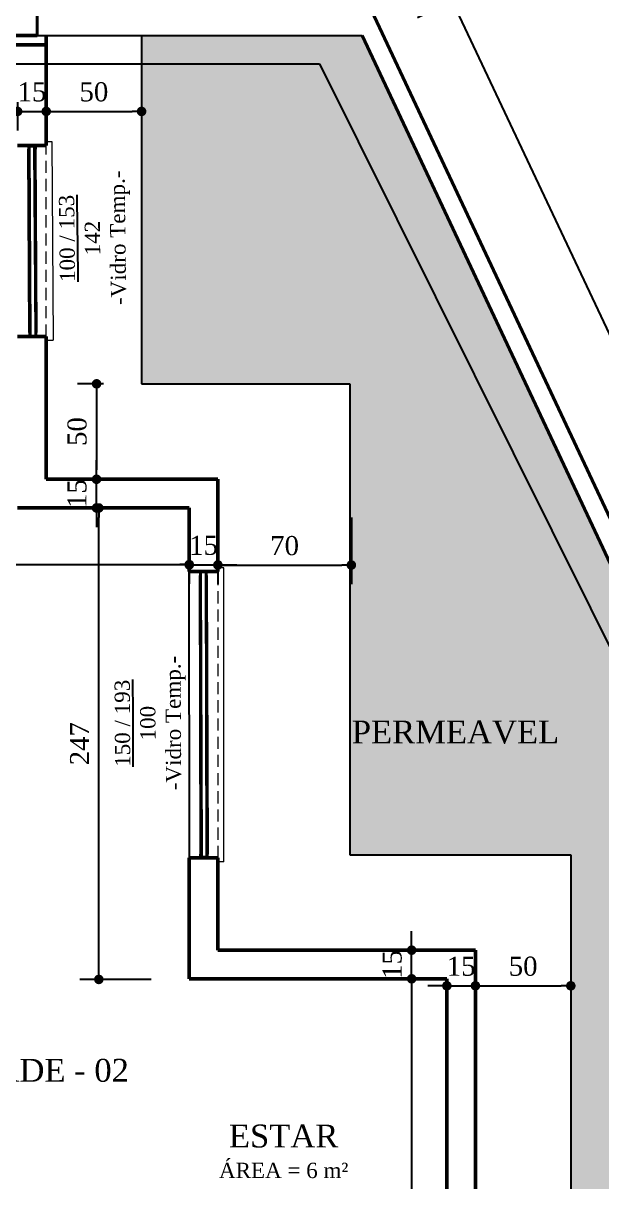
# Model space of a CAD drawing. Header units: centimetres. Extents: x -48696 to 156237, y -5617 to 29024.
# Drawn here: x -44528 to -44224, y 10545 to 11152 of the extents above; entities that cross this region are included whole.
import ezdxf

# ---------------------------------------------------------------- set-up
doc = ezdxf.new("R2010")
doc.units = ezdxf.units.CM
doc.linetypes.add('HIDDEN', pattern=[9.525, 6.35, -3.175])
for name, color, linetype in [('ACESSORIOS', 2, 'Continuous'), ('Hachuria - Moveis', 1, 'Continuous'), ('Piso', 55, 'Continuous'), ('PN010', 1, 'Continuous'), ('Portas-Cotas', 2, 'Continuous')]:
    doc.layers.add(name, color=color, linetype=linetype)
for name, color, linetype, lineweight in [('Hachura', 1, 'Continuous', 9), ('Parede Baixa', 5, 'Continuous', 50), ('Parede Corte', 4, 'Continuous', 40), ('Portas - Janelas', 2, 'Continuous', 20), ('Projeção Janela', 15, 'HIDDEN', 9)]:
    doc.layers.add(name, color=color, linetype=linetype, lineweight=lineweight)
doc.styles.add('Valéria', font='romantic.ttf', dxfattribs={"height": 10})
doc.dimstyles.new('Cota - 50', dxfattribs={"dimtxt": 10, "dimasz": 5, "dimexe": 10, "dimexo": 20, "dimgap": 5, "dimtad": 1, "dimtxsty": 'Valéria', "dimblk": 'DOT', "dimcen": 0, "dimclrd": 12, "dimclre": 12, "dimclrt": 2, "dimazin": 2, "dimtfac": 1, "dimtix": 1, "dimtmove": 0, "dimatfit": 3, "dimldrblk": 'DOT', "dimfxl": 1, "dimarcsym": 0})

# ---------------------------------------------------------------- blocks, each defined once
blk = doc.blocks.new('_Dot')
at = {"color": 0, "linetype": 'ByBlock', "lineweight": -2}
blk.add_line((-0.5, 0), (-1, 0), dxfattribs=at)
at = {"color": 0, "linetype": 'ByBlock', "const_width": 0.5}
blk.add_lwpolyline([(-0.25, 0, 1), (0.25, 0, 1)], format="xyb", close=True, dxfattribs=at)
blk = doc.blocks.new('*D1687')
at = {"color": 12, "lineweight": -2, "transparency": 16777216}
for p, q in [((-44846.74, 12273.86), (-44711.33, 12337.45)), ((-43585.33, 9916.47), (-44718.26, 12328.67)), ((-43709.57, 9852.6), (-43574.16, 9916.2))]:
    blk.add_line(p, q, dxfattribs=at)
at = {"layer": 'Defpoints', "color": 0, "transparency": 16777216}
for p in [(-44720.39, 12333.2), (-44864.85, 12265.35), (-43727.67, 9844.1)]:
    blk.add_point(p, dxfattribs=at)
at = {"color": 12, "lineweight": -2, "transparency": 16777216, "xscale": 5, "yscale": 5, "zscale": 5}
for p, rotation in [((-44720.39, 12333.2), 115.1577922411707), ((-43583.21, 9911.95), 295.1577922411707)]:
    blk.add_blockref('_Dot', p, dxfattribs=dict(at, rotation=rotation))
at = {"color": 2, "transparency": 16777216, "insert": (-44142.57, 11126.91), "char_height": 10, "attachment_point": 5, "rotation": 295.15779, "style": 'Valéria'}
blk.add_mtext('2675', dxfattribs=at)
blk = doc.blocks.new('*D1709')
at = {"color": 12, "lineweight": -2, "transparency": 16777216}
for p, q in [((-44321.03, 11155.24), (-44311.99, 11159.51)), ((-44300.81, 11159.26), (-43695.6, 9876.9)), ((-43711.56, 9863.84), (-43702.51, 9868.11))]:
    blk.add_line(p, q, dxfattribs=at)
at = {"layer": 'Defpoints', "color": 0, "transparency": 16777216}
for p in [(-44302.94, 11163.78), (-43693.47, 9872.37), (-43693.47, 9872.37)]:
    blk.add_point(p, dxfattribs=at)
at = {"color": 12, "lineweight": -2, "transparency": 16777216, "xscale": 5, "yscale": 5, "zscale": 5}
for p, rotation in [((-44302.94, 11163.78), 115.2647069075102), ((-43693.47, 9872.37), 295.2647069075102)]:
    blk.add_blockref('_Dot', p, dxfattribs=dict(at, rotation=rotation))
at = {"color": 2, "transparency": 16777216, "insert": (-43989.07, 10522.39), "char_height": 10, "attachment_point": 5, "rotation": 295.26471, "style": 'Valéria'}
blk.add_mtext('1428', dxfattribs=at)
blk = doc.blocks.new('*D1693')
at = {"color": 12, "lineweight": -2, "transparency": 16777216}
for p, q in [((-44671.8, 10878.25), (-44671.8, 10858.59)), ((-44440.8, 10878.25), (-44440.8, 10858.59)), ((-44666.8, 10868.59), (-44445.8, 10868.59))]:
    blk.add_line(p, q, dxfattribs=at)
at = {"layer": 'Defpoints', "color": 0, "transparency": 16777216}
for p in [(-44671.8, 10898.25), (-44440.8, 10898.25), (-44440.8, 10868.59)]:
    blk.add_point(p, dxfattribs=at)
at = {"color": 12, "lineweight": -2, "transparency": 16777216, "xscale": 5, "yscale": 5, "zscale": 5, "rotation": 180}
blk.add_blockref('_Dot', (-44671.8, 10868.59), dxfattribs=at)
at = {"color": 12, "lineweight": -2, "transparency": 16777216, "xscale": 5, "yscale": 5, "zscale": 5}
blk.add_blockref('_Dot', (-44440.8, 10868.59), dxfattribs=at)
at = {"color": 2, "transparency": 16777216, "insert": (-44556.3, 10878.69), "char_height": 10, "attachment_point": 5, "style": 'Valéria'}
blk.add_mtext('231', dxfattribs=at)
blk = doc.blocks.new('*D1694')
at = {"color": 12, "lineweight": -2, "transparency": 16777216}
for p, q in [((-44460.8, 10898.25), (-44498.22, 10898.25)), ((-44488.22, 10656.25), (-44488.22, 10893.25)), ((-44460.8, 10651.25), (-44498.22, 10651.25))]:
    blk.add_line(p, q, dxfattribs=at)
at = {"layer": 'Defpoints', "color": 0, "transparency": 16777216}
for p in [(-44488.22, 10898.25), (-44440.8, 10898.25), (-44440.8, 10651.25)]:
    blk.add_point(p, dxfattribs=at)
at = {"color": 12, "lineweight": -2, "transparency": 16777216, "xscale": 5, "yscale": 5, "zscale": 5}
for p, rotation in [((-44488.22, 10898.25), 90), ((-44488.22, 10651.25), 270)]:
    blk.add_blockref('_Dot', p, dxfattribs=dict(at, rotation=rotation))
at = {"color": 2, "transparency": 16777216, "insert": (-44498.32, 10774.75), "char_height": 10, "attachment_point": 5, "rotation": 90, "style": 'Valéria'}
blk.add_mtext('247', dxfattribs=at)
blk = doc.blocks.new('*D1695')
at = {"color": 12, "lineweight": -2, "transparency": 16777216}
for p, q in [((-44325.72, 10651.58), (-44334.18, 10651.58)), ((-44324.18, 10646.58), (-44324.18, 10412.58)), ((-44325.72, 10407.58), (-44334.18, 10407.58))]:
    blk.add_line(p, q, dxfattribs=at)
at = {"layer": 'Defpoints', "color": 0, "transparency": 16777216}
for p in [(-44305.72, 10651.58), (-44324.18, 10407.58), (-44305.72, 10407.58)]:
    blk.add_point(p, dxfattribs=at)
at = {"color": 12, "lineweight": -2, "transparency": 16777216, "xscale": 5, "yscale": 5, "zscale": 5}
for p, rotation in [((-44324.18, 10651.58), 90), ((-44324.18, 10407.58), 270)]:
    blk.add_blockref('_Dot', p, dxfattribs=dict(at, rotation=rotation))
at = {"color": 2, "transparency": 16777216, "insert": (-44334.18, 10529.58), "char_height": 10, "attachment_point": 5, "rotation": 90, "style": 'Valéria'}
blk.add_mtext('244', dxfattribs=at)
blk = doc.blocks.new('*D1793')
at = {"color": 12, "lineweight": -2, "transparency": 16777216}
for p, q in [((-44440.8, 10878.25), (-44440.8, 10858.42)), ((-44425.8, 10878.25), (-44425.8, 10858.42)), ((-44445.8, 10868.42), (-44450.8, 10868.42)), ((-44440.8, 10868.42), (-44425.8, 10868.42)), ((-44420.8, 10868.42), (-44415.8, 10868.42))]:
    blk.add_line(p, q, dxfattribs=at)
at = {"layer": 'Defpoints', "color": 0, "transparency": 16777216}
for p in [(-44440.8, 10898.25), (-44425.8, 10898.25), (-44425.8, 10868.42)]:
    blk.add_point(p, dxfattribs=at)
at = {"color": 12, "lineweight": -2, "transparency": 16777216, "xscale": 5, "yscale": 5, "zscale": 5}
blk.add_blockref('_Dot', (-44440.8, 10868.42), dxfattribs=at)
at = {"color": 12, "lineweight": -2, "transparency": 16777216, "xscale": 5, "yscale": 5, "zscale": 5, "rotation": 180}
blk.add_blockref('_Dot', (-44425.8, 10868.42), dxfattribs=at)
at = {"color": 2, "transparency": 16777216, "insert": (-44433.3, 10878.61), "char_height": 10, "attachment_point": 5, "style": 'Valéria'}
blk.add_mtext('15', dxfattribs=at)
blk = doc.blocks.new('*D1794')
at = {"color": 12, "lineweight": -2, "transparency": 16777216}
for p, q in [((-44530.8, 11110.8), (-44530.8, 11095.98)), ((-44515.8, 11110.8), (-44515.8, 11095.98)), ((-44535.8, 11105.98), (-44540.8, 11105.98)), ((-44530.8, 11105.98), (-44515.8, 11105.98)), ((-44510.8, 11105.98), (-44505.8, 11105.98))]:
    blk.add_line(p, q, dxfattribs=at)
at = {"layer": 'Defpoints', "color": 0, "transparency": 16777216}
for p in [(-44530.8, 11130.8), (-44515.8, 11130.8), (-44515.8, 11105.98)]:
    blk.add_point(p, dxfattribs=at)
at = {"color": 12, "lineweight": -2, "transparency": 16777216, "xscale": 5, "yscale": 5, "zscale": 5}
blk.add_blockref('_Dot', (-44530.8, 11105.98), dxfattribs=at)
at = {"color": 12, "lineweight": -2, "transparency": 16777216, "xscale": 5, "yscale": 5, "zscale": 5, "rotation": 180}
blk.add_blockref('_Dot', (-44515.8, 11105.98), dxfattribs=at)
at = {"color": 2, "transparency": 16777216, "insert": (-44523.3, 11116.17), "char_height": 10, "attachment_point": 5, "style": 'Valéria'}
blk.add_mtext('15', dxfattribs=at)
blk = doc.blocks.new('*D1801')
at = {"color": 12, "lineweight": -2, "transparency": 16777216}
for p, q in [((-44290.72, 10646.58), (-44290.72, 10637.91)), ((-44285.72, 10647.91), (-44245.72, 10647.91)), ((-44240.72, 10646.58), (-44240.72, 10637.91))]:
    blk.add_line(p, q, dxfattribs=at)
at = {"layer": 'Defpoints', "color": 0, "transparency": 16777216}
for p in [(-44290.72, 10666.58), (-44240.72, 10666.58), (-44240.72, 10647.91)]:
    blk.add_point(p, dxfattribs=at)
at = {"color": 12, "lineweight": -2, "transparency": 16777216, "xscale": 5, "yscale": 5, "zscale": 5, "rotation": 180}
blk.add_blockref('_Dot', (-44290.72, 10647.91), dxfattribs=at)
at = {"color": 12, "lineweight": -2, "transparency": 16777216, "xscale": 5, "yscale": 5, "zscale": 5}
blk.add_blockref('_Dot', (-44240.72, 10647.91), dxfattribs=at)
at = {"color": 2, "transparency": 16777216, "insert": (-44265.72, 10658.11), "char_height": 10, "attachment_point": 5, "style": 'Valéria'}
blk.add_mtext('50', dxfattribs=at)
blk = doc.blocks.new('*D1802')
at = {"color": 12, "lineweight": -2, "transparency": 16777216}
for p, q in [((-44310.72, 10647.91), (-44315.72, 10647.91)), ((-44305.72, 10647.91), (-44290.72, 10647.91)), ((-44285.72, 10647.91), (-44280.72, 10647.91)), ((-44305.72, 10631.58), (-44305.72, 10637.91)), ((-44290.72, 10631.58), (-44290.72, 10637.91))]:
    blk.add_line(p, q, dxfattribs=at)
at = {"layer": 'Defpoints', "color": 0, "transparency": 16777216}
for p in [(-44305.72, 10651.58), (-44290.72, 10651.58), (-44290.72, 10647.91)]:
    blk.add_point(p, dxfattribs=at)
at = {"color": 12, "lineweight": -2, "transparency": 16777216, "xscale": 5, "yscale": 5, "zscale": 5}
blk.add_blockref('_Dot', (-44305.72, 10647.91), dxfattribs=at)
at = {"color": 12, "lineweight": -2, "transparency": 16777216, "xscale": 5, "yscale": 5, "zscale": 5, "rotation": 180}
blk.add_blockref('_Dot', (-44290.72, 10647.91), dxfattribs=at)
at = {"color": 2, "transparency": 16777216, "insert": (-44298.22, 10658.11), "char_height": 10, "attachment_point": 5, "style": 'Valéria'}
blk.add_mtext('15', dxfattribs=at)
blk = doc.blocks.new('*D1803')
at = {"color": 12, "lineweight": -2, "transparency": 16777216}
for p, q in [((-44324.18, 10671.58), (-44324.18, 10676.58)), ((-44325.72, 10666.58), (-44334.18, 10666.58)), ((-44324.18, 10651.58), (-44324.18, 10666.58)), ((-44325.72, 10651.58), (-44334.18, 10651.58)), ((-44324.18, 10646.58), (-44324.18, 10641.58))]:
    blk.add_line(p, q, dxfattribs=at)
at = {"layer": 'Defpoints', "color": 0, "transparency": 16777216}
for p in [(-44324.18, 10666.58), (-44305.72, 10666.58), (-44305.72, 10651.58)]:
    blk.add_point(p, dxfattribs=at)
at = {"color": 12, "lineweight": -2, "transparency": 16777216, "xscale": 5, "yscale": 5, "zscale": 5}
for p, rotation in [((-44324.18, 10666.58), 270), ((-44324.18, 10651.58), 90)]:
    blk.add_blockref('_Dot', p, dxfattribs=dict(at, rotation=rotation))
at = {"color": 2, "transparency": 16777216, "insert": (-44334.37, 10659.08), "char_height": 10, "attachment_point": 5, "rotation": 90, "style": 'Valéria'}
blk.add_mtext('15', dxfattribs=at)
blk = doc.blocks.new('*D1804')
at = {"color": 12, "lineweight": -2, "transparency": 16777216}
for p, q in [((-44425.8, 10893.25), (-44425.8, 10858.34)), ((-44355.8, 10893.25), (-44355.8, 10858.34)), ((-44420.8, 10868.34), (-44360.8, 10868.34))]:
    blk.add_line(p, q, dxfattribs=at)
at = {"layer": 'Defpoints', "color": 0, "transparency": 16777216}
for p in [(-44425.8, 10913.25), (-44355.8, 10913.25), (-44355.8, 10868.34)]:
    blk.add_point(p, dxfattribs=at)
at = {"color": 12, "lineweight": -2, "transparency": 16777216, "xscale": 5, "yscale": 5, "zscale": 5, "rotation": 180}
blk.add_blockref('_Dot', (-44425.8, 10868.34), dxfattribs=at)
at = {"color": 12, "lineweight": -2, "transparency": 16777216, "xscale": 5, "yscale": 5, "zscale": 5}
blk.add_blockref('_Dot', (-44355.8, 10868.34), dxfattribs=at)
at = {"color": 2, "transparency": 16777216, "insert": (-44390.8, 10878.45), "char_height": 10, "attachment_point": 5, "style": 'Valéria'}
blk.add_mtext('70', dxfattribs=at)
blk = doc.blocks.new('*D1805')
at = {"color": 12, "lineweight": -2, "transparency": 16777216}
for p, q in [((-44489.47, 10918.25), (-44489.47, 10923.25)), ((-44460.8, 10913.25), (-44499.47, 10913.25)), ((-44489.47, 10898.25), (-44489.47, 10913.25)), ((-44460.8, 10898.25), (-44499.47, 10898.25)), ((-44489.47, 10893.25), (-44489.47, 10888.25))]:
    blk.add_line(p, q, dxfattribs=at)
at = {"layer": 'Defpoints', "color": 0, "transparency": 16777216}
for p in [(-44489.47, 10913.25), (-44440.8, 10913.25), (-44440.8, 10898.25)]:
    blk.add_point(p, dxfattribs=at)
at = {"color": 12, "lineweight": -2, "transparency": 16777216, "xscale": 5, "yscale": 5, "zscale": 5}
for p, rotation in [((-44489.47, 10913.25), 270), ((-44489.47, 10898.25), 90)]:
    blk.add_blockref('_Dot', p, dxfattribs=dict(at, rotation=rotation))
at = {"color": 2, "transparency": 16777216, "insert": (-44499.66, 10905.75), "char_height": 10, "attachment_point": 5, "rotation": 90, "style": 'Valéria'}
blk.add_mtext('15', dxfattribs=at)
blk = doc.blocks.new('*D1806')
at = {"color": 12, "lineweight": -2, "transparency": 16777216}
for p, q in [((-44485.8, 10963.26), (-44499.4, 10963.26)), ((-44489.4, 10958.26), (-44489.4, 10918.26)), ((-44485.81, 10913.26), (-44499.4, 10913.26))]:
    blk.add_line(p, q, dxfattribs=at)
at = {"layer": 'Defpoints', "color": 0, "transparency": 16777216}
for p in [(-44465.8, 10963.26), (-44489.4, 10913.26), (-44465.81, 10913.26)]:
    blk.add_point(p, dxfattribs=at)
at = {"color": 12, "lineweight": -2, "transparency": 16777216, "xscale": 5, "yscale": 5, "zscale": 5}
for p, rotation in [((-44489.4, 10963.26), 90), ((-44489.4, 10913.26), 270)]:
    blk.add_blockref('_Dot', p, dxfattribs=dict(at, rotation=rotation))
at = {"color": 2, "transparency": 16777216, "insert": (-44499.59, 10938.26), "char_height": 10, "attachment_point": 5, "rotation": 90, "style": 'Valéria'}
blk.add_mtext('50', dxfattribs=at)
blk = doc.blocks.new('*D1807')
at = {"color": 12, "lineweight": -2, "transparency": 16777216}
for p, q in [((-44515.8, 11125.8), (-44515.8, 11095.98)), ((-44465.8, 11125.8), (-44465.8, 11095.98)), ((-44510.8, 11105.98), (-44470.8, 11105.98))]:
    blk.add_line(p, q, dxfattribs=at)
at = {"layer": 'Defpoints', "color": 0, "transparency": 16777216}
for p in [(-44515.8, 11145.8), (-44465.8, 11145.8), (-44465.8, 11105.98)]:
    blk.add_point(p, dxfattribs=at)
at = {"color": 12, "lineweight": -2, "transparency": 16777216, "xscale": 5, "yscale": 5, "zscale": 5, "rotation": 180}
blk.add_blockref('_Dot', (-44515.8, 11105.98), dxfattribs=at)
at = {"color": 12, "lineweight": -2, "transparency": 16777216, "xscale": 5, "yscale": 5, "zscale": 5}
blk.add_blockref('_Dot', (-44465.8, 11105.98), dxfattribs=at)
at = {"color": 2, "transparency": 16777216, "insert": (-44490.8, 11116.17), "char_height": 10, "attachment_point": 5, "style": 'Valéria'}
blk.add_mtext('50', dxfattribs=at)

msp = doc.modelspace()

# ---------------------------------------------------------------- hatches: boundary and pattern name
h = msp.add_hatch()
h.set_pattern_fill('GRASS2', color=74, scale=15, pattern_type=2)
h.set_pattern_definition([(360, (-29082.517, -1474.616), (15, 15), [2.25, -0.45, 0.6, -0.45, 2.25, -9]), (360, (-29083.267, -1474.166), (15, 15), [1.5, -1.125, 2.25, -1.125, 1.5, -7.5]), (360, (-29078.017, -1468.166), (15, 15), [1.875, -0.75, 1.875, -10.5]), (360, (-29085.517, -1465.166), (15, 15), [0.75, -1.5, 0.75, -12]), (90, (-29084.017, -1465.166), (-15, 15), [1.35, -13.65]), (90, (-29079.517, -1474.166), (-15, 15), [1.5, -13.5]), (90, (-29075.767, -1468.166), (-15, 15), [1.5, -13.5]), (45, (-29077.567, -1474.316), (9e-15, 15), [1.5, -19.713203]), (135, (-29081.467, -1474.316), (-15, 9e-15), [1.5, -19.713203]), (63.43495, (-29078.0166, -1474.241), (8e-10, 15), [1.5, -32.04102]), (75.963757, (-29078.7666, -1474.166), (5e-10, 15), [1.5, -60.346584]), (75.963757, (-29075.0166, -1468.166), (5e-10, 15), [1.2, -60.646584]), (75.963757, (-29083.7166, -1465.166), (5e-10, 15), [1.05, -60.796584]), (104.036243, (-29080.2666, -1474.166), (-5e-10, 15), [1.5, -60.346584]), (104.036243, (-29076.5166, -1468.166), (-5e-10, 15), [1.2, -60.646584]), (104.036243, (-29084.3166, -1465.166), (-5e-10, 15), [1.05, -60.796584]), (116.56505, (-29081.0166, -1474.241), (-6e-09, 15), [1.5, -32.041002])])
h.paths.add_polyline_path([(-44561.02825, 9861.42923), (-44947.02914, 9861.42923), (-44947.02914, 10111.32931), (-44561.02825, 10111.32931)])
h.paths.add_polyline_path([(-44442.029, 10111.42206), (-44461.02825, 10111.42206), (-44461.02825, 9861.42923), (-44442.029, 9861.42923)])
h.paths.add_polyline_path([(-44292.99305, 9875.69412), (-44319.55684, 9873.77478), (-44342.50902, 9875.13826), (-44342.50902, 9866.53204), (-44292.99305, 9866.53204)])
h.paths.add_polyline_path([(-44406.14508, 9932.83423), (-44442.029, 9932.83423), (-44442.029, 9922.44226), (-44406.14508, 9922.44226)])
h.paths.add_polyline_path([(-44408.73613, 9992.44226), (-44441.88842, 9992.44226), (-44441.88842, 10002.44226), (-44408.73613, 10002.44226)])
h.paths.add_polyline_path([(-44408.96729, 10062.44226), (-44441.88842, 10062.44226), (-44441.88842, 10072.44226), (-44408.96729, 10072.44226)])
h.paths.add_polyline_path([(-44408.91825, 10132.44226), (-44441.88842, 10132.44226), (-44441.88842, 10142.44226), (-44408.91825, 10142.44226)])
h.paths.add_polyline_path([(-44408.77019, 10202.44226), (-44441.88842, 10202.44226), (-44441.88842, 10212.44226), (-44408.77019, 10212.44226)])
h.paths.add_polyline_path([(-44407.45222, 10272.44226), (-44441.88842, 10272.44226), (-44441.88842, 10282.44226), (-44407.45222, 10282.44226)])
h.paths.add_polyline_path([(-44441.88842, 10352.44226), (-44441.88842, 10342.44226), (-44375.22612, 10342.44226), (-44374.88837, 10344.73843), (-44369.92667, 10346.84043), (-44369.86569, 10342.44226), (-44358.73525, 10342.59657), (-44344.94371, 10344.78395), (-44331.13635, 10346.20059), (-44317.79425, 10346.4544), (-44307.19596, 10345.88455), (-44292.09681, 10344.93352), (-44286.30499, 10344.11084), (-44277.70956, 10342.33933), (-44266.21043, 10342.33933), (-44265.66204, 10346.06838), (-44261.39333, 10344.83361), (-44260.73284, 10342.33933), (-44114.31257, 10342.33933), (-44112.3884, 10343.1545), (-44112.3884, 10342.33933), (-44091.33799, 10342.33933), (-44091.02293, 10340.4838), (-44072.14285, 10343.15082), (-44059.57901, 10343.15082), (-44033.66888, 10341.07865), (-44033.66888, 10342.71246), (-43972.89678, 10342.71246), (-44350.05574, 11145.75107), (-44465.79851, 11145.75107), (-44465.79851, 10963.26115), (-44356.57546, 10963.22939), (-44356.57546, 10716.57596), (-44240.7242, 10716.57596), (-44240.7242, 10352.44226)])
h.paths.add_polyline_path([(-44228.63346, 10272.44226), (-44149.68169, 10272.44226), (-44149.68169, 10282.33933), (-44228.63346, 10282.33933)])
h.paths.add_polyline_path([(-44228.33442, 10212.44226), (-44151.151, 10212.44226), (-44151.151, 10203.63678), (-44228.33442, 10203.63678)])
h.paths.add_polyline_path([(-44228.31053, 10143.63678), (-44151.37661, 10143.63678), (-44151.37661, 10133.55826), (-44228.31053, 10133.55826)])
h.paths.add_polyline_path([(-44228.35947, 10073.55826), (-44151.42655, 10073.55826), (-44151.42655, 10062.27963), (-44228.35947, 10062.27963)])
h.paths.add_polyline_path([(-44228.90466, 10002.27963), (-44151.21136, 10002.27963), (-44151.21136, 9992.44226), (-44228.90466, 9992.44226)])
h.paths.add_polyline_path([(-44231.82899, 9932.47908), (-44149.5822, 9932.47908), (-44149.5822, 9923.19448), (-44231.82899, 9923.19448)])
h.paths.add_polyline_path([(-44034.12544, 9872.25292), (-44062.00553, 9869.47491), (-44092.99305, 9873.21986), (-44092.99305, 9866.53204), (-44034.12544, 9866.53204)])
h.paths.add_polyline_path([(-43933.66888, 10259.18928), (-43933.58712, 9861.53768), (-43746.94782, 9861.62689)])
h.paths.add_polyline_path([(-43933.66888, 9931.62689), (-43972.87419, 9931.62689), (-43972.87419, 9921.62689), (-43933.66888, 9921.62689)])
h.paths.add_polyline_path([(-43933.66888, 10001.62689), (-43971.43505, 10001.62689), (-43971.43505, 9991.62689), (-43933.66888, 9991.62689)])
h.paths.add_polyline_path([(-43933.66888, 10071.62689), (-43970.82696, 10071.62689), (-43970.82696, 10061.62689), (-43933.66888, 10061.62689)])
h.paths.add_polyline_path([(-43933.66888, 10141.62689), (-43970.77807, 10141.62689), (-43970.77807, 10131.62689), (-43933.66888, 10131.62689)])
h.paths.add_polyline_path([(-43933.66888, 10211.62689), (-43970.77002, 10211.62689), (-43970.77002, 10201.62689), (-43933.66888, 10201.62689)])
h.paths.add_polyline_path([(-43944.71689, 10282.71246), (-43971.52371, 10282.71246), (-43971.52371, 10271.62689), (-43944.71689, 10271.62689)])

# ---------------------------------------------------------------- linework, layer by layer
at = {"color": 4}
msp.add_line((-44520.4958, 11145.80063), (-44350.05574, 11145.75107), dxfattribs=at)
for p, q in [((-44465.79851, 11145.78473), (-44465.79851, 10963.26115)), ((-44956.43446, 11130.92449), (-44372.56003, 11130.92449)), ((-44372.56003, 11130.92449), (-43731.0628, 9843.15053)), ((-44465.79851, 10963.26115), (-44356.57546, 10963.22939)), ((-44356.57546, 10963.22939), (-44356.57546, 10716.57596)), ((-44356.57546, 10716.57596), (-44240.7242, 10716.57596)), ((-44240.7242, 10716.57596), (-44240.7242, 10352.44226))]:
    msp.add_line(p, q)
at = {"layer": 'ACESSORIOS'}
msp.add_line((-44440.60306, 10714.92364), (-44440.79852, 10864.91935), dxfattribs=at)
at = {"layer": 'Hachura'}
for p, q in [((-44523.66915, 10988.62264), (-44524.30785, 11087.62058)), ((-44521.66919, 10988.63554), (-44522.30789, 11087.63348)), ((-44524.6658, 10988.1003), (-44524.6788, 10990.11615)), ((-44524.16914, 10988.61941), (-44524.17881, 10990.11938)), ((-44524.16914, 10988.61941), (-44521.1692, 10988.63876)), ((-44521.1692, 10988.63876), (-44521.17888, 10990.13873)), ((-44520.66581, 10988.11484), (-44520.67889, 10990.14196)), ((-44435.51932, 10864.91781), (-44435.51369, 10862.89066)), ((-44431.5193, 10864.91764), (-44431.51371, 10862.90176)), ((-44432.01787, 10864.40037), (-44435.01786, 10864.39204)), ((-44435.01786, 10864.39204), (-44435.0137, 10862.89205)), ((-44434.51786, 10864.393), (-44434.10442, 10715.39569)), ((-44432.51787, 10864.39855), (-44432.10442, 10715.40124)), ((-44432.01787, 10864.40037), (-44432.01371, 10862.90037))]:
    msp.add_line(p, q, dxfattribs=at)
at = {"layer": 'Hachuria - Moveis'}
for p, q in [((-44525.31095, 11088.09862), (-44525.29815, 11086.11416)), ((-44524.80784, 11087.61735), (-44521.8079, 11087.6367)), ((-44524.80784, 11087.61735), (-44524.79816, 11086.11738)), ((-44521.8079, 11087.6367), (-44521.79822, 11086.13674)), ((-44521.31096, 11088.11315), (-44521.29823, 11086.13996)), ((-44435.1031, 10714.91969), (-44435.10858, 10716.89291)), ((-44434.60442, 10715.3943), (-44434.60858, 10716.8943)), ((-44431.60443, 10715.40263), (-44434.60442, 10715.3943)), ((-44431.60443, 10715.40263), (-44431.60859, 10716.90262)), ((-44431.10308, 10714.91951), (-44431.10859, 10716.90401))]:
    msp.add_line(p, q, dxfattribs=at)
at = {"layer": 'Parede Baixa'}
for p, q in [((-45738.53845, 11146.15297), (-44520.4958, 11145.79878)), ((-45738.53845, 11141.15297), (-44515.79851, 11140.79742)), ((-44530.81094, 11088.07863), (-44515.79851, 11088.07426)), ((-44530.84001, 10988.07863), (-44515.79851, 10988.07426)), ((-44515.79851, 10913.27569), (-44425.79851, 10913.24952)), ((-44425.79851, 10913.25388), (-44425.79851, 10864.91492)), ((-44530.79851, 10898.28005), (-44440.79851, 10898.25388)), ((-44440.79851, 10898.25388), (-44440.79851, 10864.91492)), ((-44425.5589, 10864.91492), (-44440.79852, 10864.91935)), ((-44440.79851, 10714.91492), (-44440.79851, 10651.57596)), ((-44425.60306, 10714.91928), (-44440.60306, 10714.92364)), ((-44425.79851, 10714.91492), (-44425.79851, 10666.57596)), ((-44425.79851, 10666.57596), (-44290.7242, 10666.57596)), ((-44290.7242, 10666.57596), (-44290.7242, 10367.44226)), ((-44440.79851, 10651.57596), (-44305.7242, 10651.57596)), ((-44305.7242, 10651.57596), (-44305.7242, 10377.44226))]:
    msp.add_line(p, q, dxfattribs=at)
at = {"layer": 'Parede Baixa', "color": 5}
for p, q in [((-44515.79851, 11145.79927), (-44515.79851, 11088.07426)), ((-44515.79851, 10988.07426), (-44515.79851, 10913.27569))]:
    msp.add_line(p, q, dxfattribs=at)
at = {"layer": 'Parede Corte'}
for p, q in [((-43722.5263, 9833.15229), (-44526.89781, 11545.80251)), ((-44520.4958, 11155.80063), (-44520.4958, 11145.79878)), ((-43738.26943, 9843.14905), (-44350.05574, 11145.75107))]:
    msp.add_line(p, q, dxfattribs=at)
at = {"layer": 'Piso'}
for p, q in [((-44524.6788, 10990.11615), (-44525.29815, 11086.11416)), ((-44524.17881, 10990.11938), (-44524.79816, 11086.11738)), ((-44521.17888, 10990.13873), (-44521.79822, 11086.13674)), ((-44520.67889, 10990.14196), (-44521.29823, 11086.13996)), ((-44435.51369, 10862.89066), (-44435.10858, 10716.89291)), ((-44435.0137, 10862.89205), (-44434.60858, 10716.8943)), ((-44432.01371, 10862.90037), (-44431.60859, 10716.90262)), ((-44431.51371, 10862.90037), (-44431.10859, 10716.90401))]:
    msp.add_line(p, q, dxfattribs=at)
at = {"layer": 'PN010'}
for p, q in [((-44435.51369, 10862.89066), (-44435.0137, 10862.89205)), ((-44432.01371, 10862.90037), (-44431.51371, 10862.90037))]:
    msp.add_line(p, q, dxfattribs=at)
at = {"layer": 'Portas - Janelas'}
for p, q in [((-44515.80971, 11090.17545), (-44512.82421, 11090.19472)), ((-44512.82421, 11090.19472), (-44512.15326, 10986.19688)), ((-44515.87037, 10986.1729), (-44512.15326, 10986.19688)), ((-44422.58339, 10866.91405), (-44425.70076, 10866.91496)), ((-44422.62901, 10712.91842), (-44422.58339, 10866.91405)), ((-44422.62901, 10712.91842), (-44425.60423, 10712.91928))]:
    msp.add_line(p, q, dxfattribs=at)
at = {"layer": 'Projeção Janela'}
for p, q in [((-44515.86926, 10988.0699), (-44515.81094, 11088.06988)), ((-44425.62842, 10714.91929), (-44425.58399, 10864.91493))]:
    msp.add_line(p, q, dxfattribs=at)

# ---------------------------------------------------------------- texts
at = {"layer": 'Portas-Cotas', "char_height": 8, "attachment_point": 1, "style": 'Valéria'}
for s, insert, rotation in [('\\pxqc;{\\L100 / 153\\P}142\\P-Vidro Temp.-', (-44508.0086, 10964.40304), 90.69731167), ('\\pxqc;{\\L150 / 193\\P}100\\P-Vidro Temp.-', (-44479.42653, 10710.41195), 90.33563442)]:
    msp.add_mtext_dynamic_manual_height_columns(s, width=150, gutter_width=50, heights=[0], dxfattribs=dict(at, insert=insert, rotation=rotation))
at = {"layer": 'Portas-Cotas', "char_height": 12, "attachment_point": 2, "style": 'Valéria'}
for s, insert in [('PERMEAVEL', (-44301.19928, 10786.87161)), ('{\\C12;UNIDADE - 02}', (-44530.33642, 10609.64565))]:
    msp.add_mtext(s, dxfattribs=dict(at, insert=insert))
at = {"layer": 'Portas-Cotas', "insert": (-44391.30341, 10575.22276), "char_height": 12, "width": 112.4201183, "attachment_point": 2, "style": 'Valéria'}
msp.add_mtext('ESTAR\\P{\\H0.6667x;ÁREA = 6 m²}', dxfattribs=at)

# ---------------------------------------------------------------- dimensions: what is measured, and where the dimension line sits
for p1, p2, distance, picture, middle in [((-43727.66854, 9844.10105), (-44864.84549, 12265.35324), -159.59861, '*D1687', (-44142.57239, 11126.90741)), ((-44302.94261, 11163.78004), (-43693.47095, 9872.37449), 0, '*D1709', (-43989.06968, 10522.38947))]:
    dim = msp.add_aligned_dim(p1=p1, p2=p2, distance=distance, dimstyle='Cota - 50')
    dim.commit()
    dim.dimension.update_dxf_attribs({"geometry": picture, "text_midpoint": middle})
for base, p1, p2, picture, middle in [((-44465.79851, 11105.97622), (-44515.79851, 11145.79927), (-44465.79851, 11145.79927), '*D1807', (-44490.79851, 11116.16853)), ((-44515.79851, 11105.97622), (-44530.79851, 11130.80363), (-44515.79851, 11130.80363), '*D1794', (-44523.29851, 11116.16853)), ((-44355.79851, 10868.3378), (-44425.79851, 10913.25388), (-44355.79851, 10913.25388), '*D1804', (-44390.79851, 10878.44875)), ((-44440.79851, 10868.58957), (-44671.79851, 10898.25388), (-44440.79851, 10898.25388), '*D1693', (-44556.29851, 10878.69312)), ((-44425.79851, 10868.42172), (-44440.79851, 10898.25388), (-44425.79851, 10898.25388), '*D1793', (-44433.29851, 10878.61403)), ((-44290.7242, 10647.9131), (-44305.7242, 10651.57596), (-44290.7242, 10651.57596), '*D1802', (-44298.2242, 10658.10541)), ((-44240.7242, 10647.9131), (-44290.7242, 10666.57596), (-44240.7242, 10666.57596), '*D1801', (-44265.7242, 10658.10541))]:
    dim = msp.add_linear_dim(base=base, p1=p1, p2=p2, dimstyle='Cota - 50')
    dim.commit()
    dim.dimension.update_dxf_attribs({"geometry": picture, "text_midpoint": middle})
for base, p1, p2, picture, middle in [((-44489.4023, 10913.26115), (-44465.79851, 10963.26115), (-44465.81305, 10913.26115), '*D1806', (-44499.59461, 10938.26115)), ((-44489.46873, 10913.25388), (-44440.79851, 10898.25388), (-44440.79851, 10913.25388), '*D1805', (-44499.66104, 10905.75388)), ((-44488.21881, 10898.25388), (-44440.79851, 10651.25388), (-44440.79851, 10898.25388), '*D1694', (-44498.32236, 10774.75388)), ((-44324.18093, 10666.57596), (-44305.7242, 10651.57596), (-44305.7242, 10666.57596), '*D1803', (-44334.37324, 10659.07596)), ((-44324.18093, 10407.57596), (-44305.7242, 10651.57596), (-44305.7242, 10407.57596), '*D1695', (-44334.18093, 10529.57596))]:
    dim = msp.add_linear_dim(base=base, p1=p1, p2=p2, angle=90, dimstyle='Cota - 50')
    dim.commit()
    dim.dimension.update_dxf_attribs({"geometry": picture, "text_midpoint": middle})

doc.saveas('drawing.dxf')
